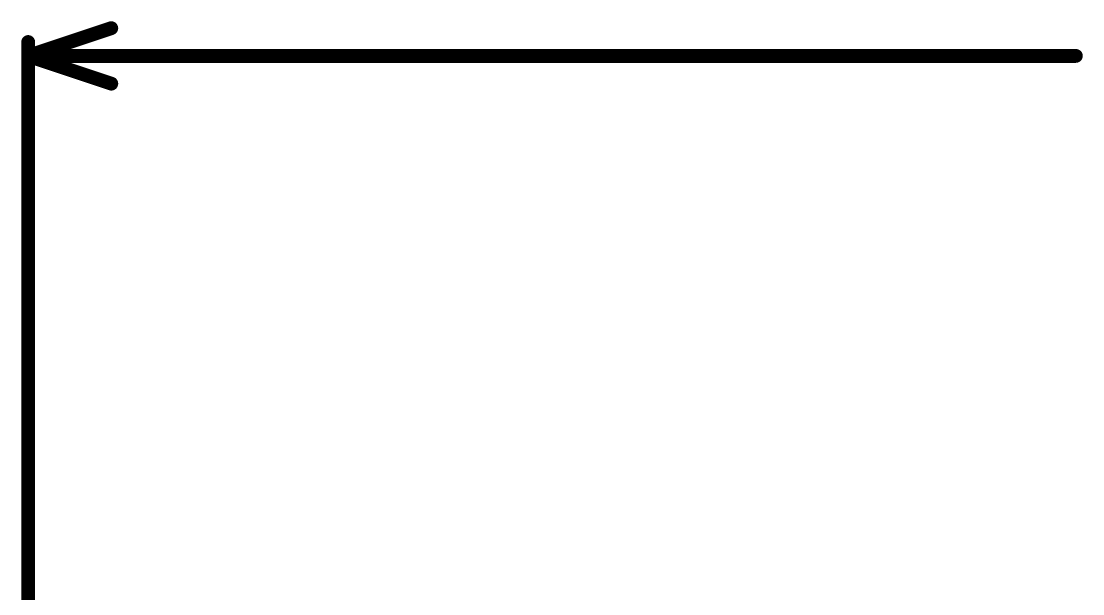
# Model space of a CAD drawing. Header units: inches. Extents: x -46 to 312, y 0 to 111.
# Drawn here: x -44.09 to -24.62, y 50.34 to 60.83 of the extents above; entities that cross this region are included whole.
import ezdxf

# ---------------------------------------------------------------- set-up
doc = ezdxf.new("R2010")
doc.units = ezdxf.units.IN
doc.layers.add('Draft and Dimension', color=6, linetype='Continuous')

msp = doc.modelspace()

# ---------------------------------------------------------------- linework, layer by layer
at = {"layer": 'Draft and Dimension'}
for points in [[(-43.962, 60.198, 0.254, 0.254, 0), (-42.438, 60.706, 0.254, 0.254, 0)], [(-43.962, 44.356, 0.254, 0.254, 0), (-43.962, 60.452, 0.254, 0.254, 0)], [(-43.962, 60.198, 0.254, 0.254, 0), (-42.438, 59.69, 0.254, 0.254, 0)], [(-43.962, 60.198, 0.254, 0.254, 0), (-24.745, 60.198, 0.254, 0.254, 0)]]:
    msp.add_lwpolyline(points, format="xyseb", dxfattribs=at)
for points in [[(-42.501, 60.706, 0.127, 0.127, 1), (-42.374, 60.706, 0.127, 0.127, 1)], [(-44.025, 60.452, 0.127, 0.127, 1), (-43.898, 60.452, 0.127, 0.127, 1)], [(-44.025, 60.198, 0.127, 0.127, 1), (-43.898, 60.198, 0.127, 0.127, 1)], [(-44.025, 60.198, 0.127, 0.127, 1), (-43.898, 60.198, 0.127, 0.127, 1)], [(-44.025, 60.198, 0.127, 0.127, 1), (-43.898, 60.198, 0.127, 0.127, 1)], [(-24.809, 60.198, 0.127, 0.127, 1), (-24.682, 60.198, 0.127, 0.127, 1)], [(-42.501, 59.69, 0.127, 0.127, 1), (-42.374, 59.69, 0.127, 0.127, 1)]]:
    msp.add_lwpolyline(points, format="xyseb", close=True, dxfattribs=at)

doc.saveas('drawing.dxf')
